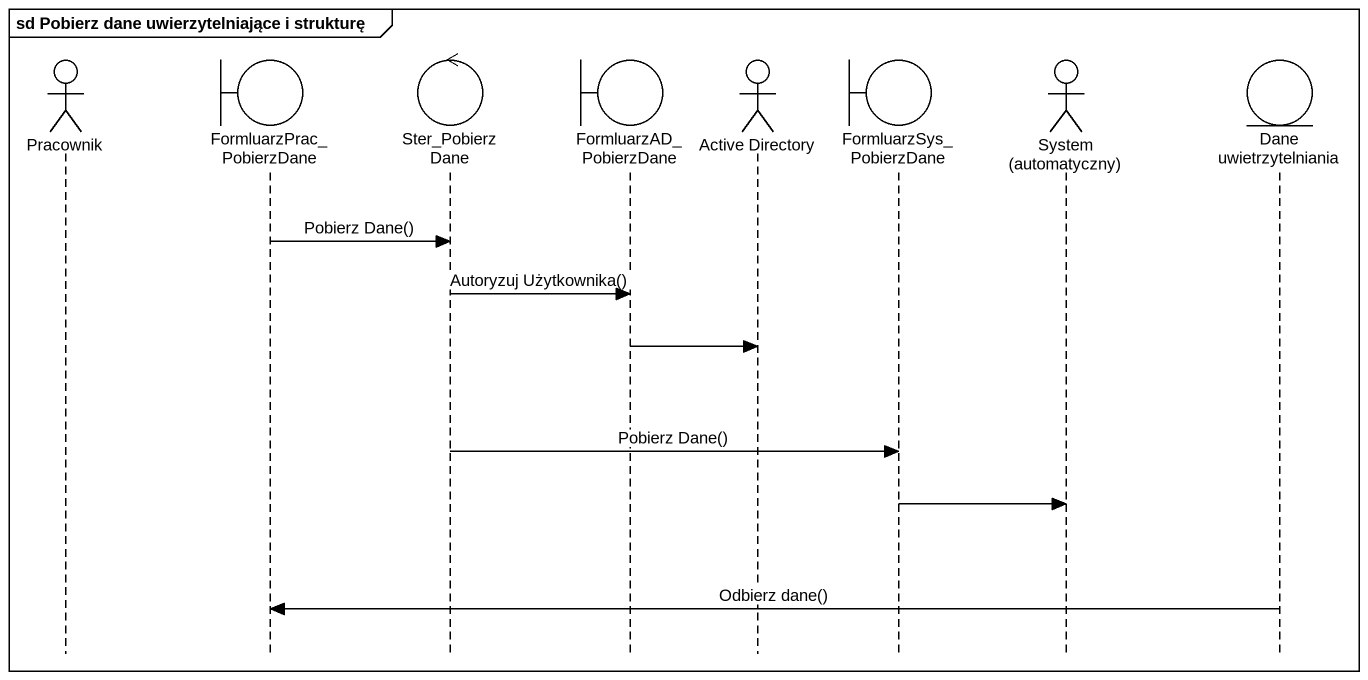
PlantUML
@startuml
mainframe sd Pobierz dane uwierzytelniające i strukturę
hide footbox
actor Pracownik
boundary FormluarzPrac_PobierzDane
control Ster_PobierzDane
boundary FormluarzAD_PobierzDane
actor "Active Directory" as Active_Directory
boundary FormluarzSys_PobierzDane
actor "System (automatyczny)" as System_automatyczny
entity "Dane uwietrzytelniania" as Dane_uwietrzytelniania

FormluarzPrac_PobierzDane -> Ster_PobierzDane : Pobierz Dane()
Ster_PobierzDane -> FormluarzAD_PobierzDane : Autoryzuj Użytkownika()
FormluarzAD_PobierzDane -> Active_Directory
Ster_PobierzDane -> FormluarzSys_PobierzDane : Pobierz Dane()
FormluarzSys_PobierzDane -> System_automatyczny
Dane_uwietrzytelniania -> FormluarzPrac_PobierzDane : Odbierz dane()
@enduml
